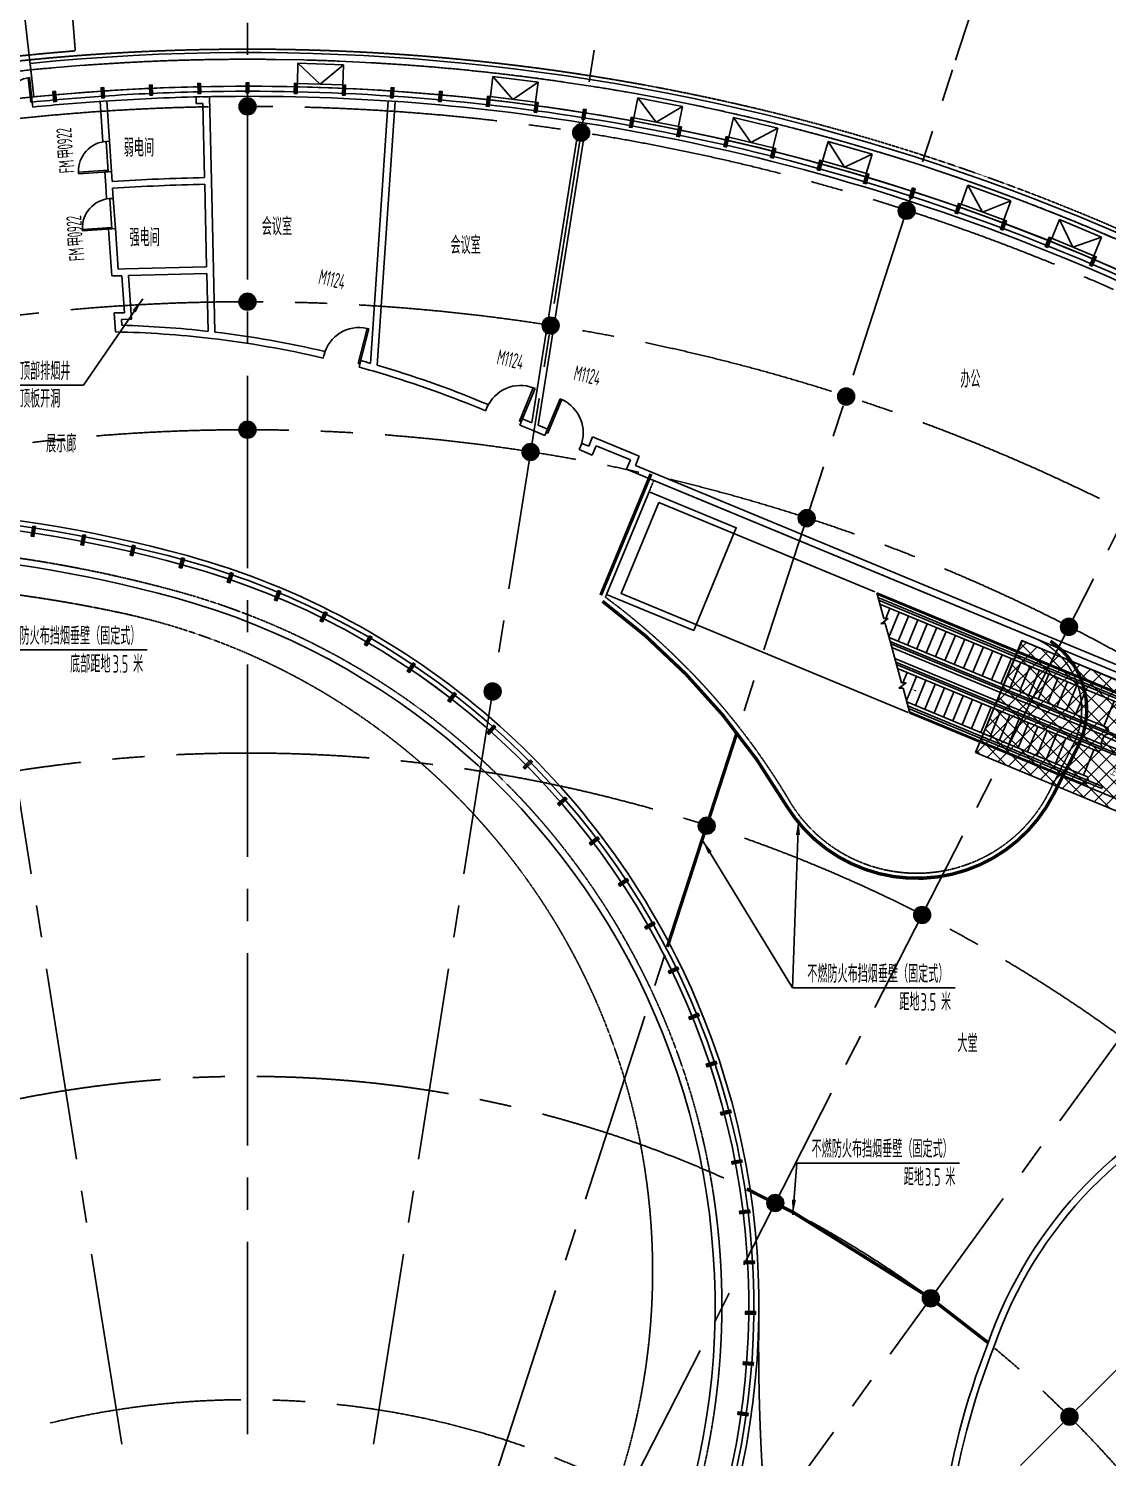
# Model space of a CAD drawing. Extents: x 104132 to 3338343, y -1228862 to 1409848.
# Drawn here: x 206490 to 238509, y 119913 to 162338 of the extents above; entities that cross this region are included whole.
import ezdxf

# ---------------------------------------------------------------- set-up
doc = ezdxf.new("R2010")
doc.units = 0
for name, pattern in [('CENTER', [50.8, 31.75, -6.35, 6.35, -6.35]), ('CENTER2', [28.575, 19.05, -3.175, 3.175, -3.175]), ('DASH', [0.35, 0.25, -0.1])]:
    doc.linetypes.add(name, pattern=pattern)
doc.layers.get('0').update_dxf_attribs({"color": 8})
doc.layers.get('Defpoints').update_dxf_attribs({"color": 8})
for name, color, linetype in [('#标注', 8, 'Continuous'), ('#轴线', 8, 'CENTER2'), ('150高门槛', 8, 'Continuous'), ('A-AL', 8, 'Continuous'), ('A-COLS-PLAN-S', 8, 'Continuous'), ('A-FLOR-OVHD', 8, 'DASH'), ('A-GLAZ', 8, 'Continuous'), ('A-ROOF-DRAN', 8, 'Continuous'), ('A-WALL-CONC', 8, 'Continuous'), ('ACS_挡烟垂壁', 8, 'DASH'), ('Bridge-A', 8, 'Continuous'), ('C-NAME', 8, 'Continuous'), ('dim', 8, 'Continuous'), ('DIM_LEAD', 8, 'Continuous'), ('DIM_SYMB', 8, 'Continuous'), ('DOTE', 8, 'CENTER'), ('PUB_HATCH', 8, 'Continuous'), ('STAIR', 8, 'Continuous'), ('WALL', 8, 'Continuous'), ('WINDOW', 8, 'Continuous'), ('WINDOW_TEXT', 8, 'Continuous'), ('建-屋面看线', 8, 'Continuous')]:
    doc.layers.add(name, color=color, linetype=linetype)
for name, color, linetype, plot in [('开窗', 8, 'Continuous', False), ('结构板边线', 8, 'Continuous', False), ('降板示意', 8, 'Continuous', False)]:
    doc.layers.add(name, color=color, linetype=linetype, plot=plot)
doc.styles.add('_TCH_DIM', font='SIMPLEX', dxfattribs={"bigfont": 'GBCBIG'})
doc.styles.add('JHZX', font='jrs.shx', dxfattribs={"width": 0.6, "bigfont": 'jhz.shx'})
doc.styles.add('XD2008', font='xd-hzs.shx', dxfattribs={"width": 0.7, "bigfont": 'xd-hztxt.shx'})
doc.dimstyles.new('JZBZ-300', dxfattribs={"dimscale": 300, "dimtxt": 3, "dimasz": 1.5, "dimexe": 1, "dimexo": 1, "dimgap": 0.5, "dimtad": 1, "dimdec": 0, "dimdsep": 46, "dimtxsty": 'JHZX', "dimblk1": 'ARCHTICK', "dimblk2": 'ARCHTICK', "dimsah": 1, "dimcen": 0, "dimclrd": 1, "dimclre": 1, "dimclrt": 2, "dimadec": 3, "dimazin": 2, "dimtfac": 1, "dimtdec": 0, "dimtix": 1, "dimtmove": 0, "dimatfit": 3, "dimfxl": 1, "dimtolj": 1, "dimlwd": -1, "dimlwe": -1, "dimarcsym": 1})

# ---------------------------------------------------------------- blocks, each defined once
blk = doc.blocks.new('_ARCHTICK')
at = {"color": 0, "linetype": 'ByBlock', "const_width": 0.15}
blk.add_lwpolyline([(-0.5, -0.5), (0.5, 0.5)], dxfattribs=at)
blk = doc.blocks.new('*D22')
at = {"layer": '#标注', "color": 1, "ltscale": 300, "transparency": 16777216}
for p, q in [((592481, -82674), (594026, -77919)), ((602339, -86757), (604609, -82302))]:
    blk.add_line(p, q, dxfattribs=at)
blk.add_arc((571468, -147346), 72700, 63, 72, dxfattribs=at)
at = {"layer": 'Defpoints', "color": 0, "ltscale": 300, "transparency": 16777216}
for p in [(601038, -80931), (592388, -82959), (602203, -87025), (571468, -147346)]:
    blk.add_point(p, dxfattribs=at)
at = {"layer": '#标注', "color": 1, "ltscale": 300, "transparency": 16777216, "xscale": 450, "yscale": 450, "zscale": 450}
for p, rotation in [((593933, -78204), 162.0000000000006), ((604473, -82570), 333.0000000000013)]:
    blk.add_blockref('_ARCHTICK', p, dxfattribs=dict(at, rotation=rotation))
at = {"layer": '#标注', "color": 2, "ltscale": 300, "transparency": 16777216, "insert": (599519, -79626), "char_height": 900, "attachment_point": 5, "rotation": 337.5, "style": 'JHZX'}
blk.add_mtext('\\A1;9°', dxfattribs=at)
blk = doc.blocks.new('*D23')
at = {"layer": '#标注', "color": 1, "ltscale": 300, "transparency": 16777216}
for p, q in [((582105, -80183), (582888, -75245)), ((592481, -82674), (594026, -77919))]:
    blk.add_line(p, q, dxfattribs=at)
blk.add_arc((571468, -147346), 72700, 72, 81, dxfattribs=at)
at = {"layer": 'Defpoints', "color": 0, "ltscale": 300, "transparency": 16777216}
for p in [(590284, -77123), (582058, -80479), (592388, -82959), (571468, -147346)]:
    blk.add_point(p, dxfattribs=at)
at = {"layer": '#标注', "color": 1, "ltscale": 300, "transparency": 16777216, "xscale": 450, "yscale": 450, "zscale": 450}
for p, rotation in [((582841, -75541), 171.0000000000014), ((593933, -78204), 342.0000000000006)]:
    blk.add_blockref('_ARCHTICK', p, dxfattribs=dict(at, rotation=rotation))
at = {"layer": '#标注', "color": 2, "ltscale": 300, "transparency": 16777216, "insert": (588579, -76071), "char_height": 900, "attachment_point": 5, "rotation": 346.5, "style": 'JHZX'}
blk.add_mtext('\\A1;9°', dxfattribs=at)
blk = doc.blocks.new('_YZH')
blk.add_circle((0, 0), 0.5)
at = {"layer": 'PUB_HATCH', "const_width": 0.5}
blk.add_lwpolyline([(-0.25, 0, 1), (0.25, 0, 1)], format="xyb", close=True, dxfattribs=at)
blk = doc.blocks.new('二层柱网0313')
at = {"layer": 'A-COLS-PLAN-S', "xscale": 500, "yscale": 500, "zscale": 500}
for p in [(821468, -284046), (831370, -284825), (841029, -287144), (821468, -289846), (830463, -290554), (839236, -292660), (821468, -293646), (829868, -294307), (838062, -296274), (845847, -299499), (828742, -301418), (835096, -305404), (841489, -308053), (837131, -316606), (841746, -319435), (845863, -322951)]:
    blk.add_blockref('_YZH', p, dxfattribs=at)
blk = doc.blocks.new('llyc')
at = {"layer": 'A-FLOR-OVHD', "ltscale": 5}
blk.add_lwpolyline([(176595, 253923), (175624, 266265)], dxfattribs=at)
blk.add_arc((181707, 188973), 65150, 94.5, 98.5, dxfattribs=at)
blk = doc.blocks.new('smg')
blk.add_lwpolyline([(-40, 200), (-40, -100), (40, -100), (40, 200)], close=True)
for points in [[(40, 0), (-40, 0)], [(0, -100), (0, 200)]]:
    blk.add_lwpolyline(points)
blk = doc.blocks.new('danyuan1')
at = {"layer": 'A-AL'}
for p, rotation in [((-8275, 2291), 169.7142857143211), ((-6867, 2019), 168.428571428614), ((-5465, 1716), 167.1428571428847), ((-4071, 1381), 165.8571428571781), ((-2685, 1015), 164.5714285714549), ((-1307, 618), 163.2857142857502), ((62, 190), 162.0000000000363)]:
    blk.add_blockref('smg', p, dxfattribs=dict(at, rotation=rotation))
blk = doc.blocks.new('shangxuechuang')
at = {"layer": '开窗'}
for points in [[(-254, 543), (974, 1118)], [(-254, 543), (614, 287), (974, 1118)], [(974, 1118), (1222, 572)], [(0, 0), (-254, 543)], [(0, 0), (1228, 575)]]:
    blk.add_lwpolyline(points, dxfattribs=at)
blk = doc.blocks.new('fusfrt')
at = {"layer": 'A-WALL-CONC'}
blk.add_lwpolyline([(11910, -150), (16710, -150), (16725, 3449), (11925, 3449)], close=True, dxfattribs=at)
at = {"layer": 'DIM_SYMB'}
for points in [[(8219, 2433, 0, 0, 0), (15785, 2433, 0, 40, 0), (15635, 2433, 0, 0, 0)], [(15785, 867, 0, 0, 0), (9440, 867, 0, 40, 0), (9590, 867, 0, 0, 0)]]:
    blk.add_lwpolyline(points, format="xyseb", dxfattribs=at)
at = {"layer": 'STAIR'}
for p, q in [((7390, 3112), (7876, 2488)), ((16667, 3112), (7390, 3112)), ((7412, 3082), (15249, 3082)), ((7479, 2996), (15785, 2996)), ((15249, 3082), (15335, 2996)), ((15785, 2996), (15785, 2936)), ((16667, 1755), (16667, 3112)), ((15785, 2936), (7526, 2936)), ((14230, 2838), (7603, 2838)), ((7603, 2838), (15262, 2838)), ((7630, 2804), (7630, 2838)), ((7930, 2511), (7930, 2838)), ((8230, 2035), (8230, 2838)), ((8530, 2029), (8530, 2838)), ((8830, 2029), (8830, 2838)), ((9130, 2029), (9130, 2838)), ((9430, 2029), (9430, 2838)), ((9730, 2029), (9730, 2838)), ((10030, 2029), (10030, 2838)), ((10330, 2029), (10330, 2838)), ((10630, 2029), (10630, 2838)), ((10930, 2029), (10930, 2838)), ((11230, 2029), (11230, 2838)), ((11530, 2029), (11530, 2838)), ((11830, 2029), (11830, 2838)), ((12130, 2029), (12130, 2838)), ((12430, 2029), (12430, 2838)), ((12730, 2029), (12730, 2838)), ((13030, 2029), (13030, 2838)), ((13330, 2029), (13330, 2838)), ((13630, 2029), (13630, 2838)), ((13930, 2029), (13930, 2838)), ((14230, 2029), (14230, 2838)), ((14230, 2838), (14230, 2029)), ((15130, 2029), (15130, 2838)), ((15262, 2838), (15335, 2936)), ((8000, 2541), (7857, 2313)), ((7857, 2313), (7974, 2362)), ((7876, 2488), (8000, 2541)), ((7930, 2344), (7930, 2429)), ((7974, 2362), (8448, 1755)), ((14230, 2029), (8234, 2029)), ((15262, 2029), (8234, 2029)), ((8311, 1930), (15785, 1930)), ((15785, 1870), (8358, 1870)), ((15249, 1784), (8425, 1784)), ((8448, 1755), (8611, 1545)), ((15335, 1870), (15249, 1784)), ((15249, 1516), (15249, 1784)), ((16667, 1755), (15249, 1755)), ((15335, 1930), (15262, 2029)), ((15785, 1930), (15785, 1870)), ((8611, 1545), (9097, 922)), ((8634, 1516), (15249, 1516)), ((8701, 1430), (15785, 1430)), ((15785, 1370), (8748, 1370)), ((16667, 1545), (15249, 1545)), ((15249, 1516), (15335, 1430)), ((15262, 1271), (15335, 1370)), ((15785, 1430), (15785, 1370)), ((16667, 188), (16667, 1545)), ((14230, 1271), (8825, 1271)), ((8825, 1271), (15262, 1271)), ((8830, 1265), (8830, 1271)), ((9222, 975), (9079, 747)), ((9097, 922), (9222, 975)), ((9130, 935), (9130, 1271)), ((9430, 496), (9430, 1271)), ((9730, 462), (9730, 1271)), ((10030, 462), (10030, 1271)), ((10330, 462), (10330, 1271)), ((10630, 462), (10630, 1271)), ((10930, 462), (10930, 1271)), ((11230, 462), (11230, 1271)), ((11530, 462), (11530, 1271)), ((11830, 462), (11830, 1271)), ((12130, 462), (12130, 1271)), ((12430, 462), (12430, 1271)), ((12730, 462), (12730, 1271)), ((13030, 462), (13030, 1271)), ((13330, 462), (13330, 1271)), ((13630, 462), (13630, 1271)), ((13930, 462), (13930, 1271)), ((14230, 462), (14230, 1271)), ((14230, 1271), (14230, 462)), ((15130, 462), (15130, 1271)), ((9079, 747), (9196, 796)), ((9130, 768), (9130, 827)), ((9196, 796), (9670, 188)), ((14230, 462), (9456, 462)), ((15262, 462), (9456, 462)), ((15335, 363), (15262, 462)), ((9533, 363), (15785, 363)), ((15785, 303), (9580, 303)), ((15249, 217), (9647, 217)), ((9670, 188), (16667, 188)), ((15335, 303), (15249, 217)), ((15785, 363), (15785, 303))]:
    blk.add_line(p, q, dxfattribs=at)
blk.add_lwpolyline([(0, 0), (2800, 0), (2800, 3300), (0, 3300)], close=True, dxfattribs=at)
blk.add_lwpolyline([(7327, 3112), (393, 3112), (393, 188), (9607, 188)], dxfattribs=at)
at = {"layer": 'DIM_SYMB', "style": '_TCH_DIM'}
for s, p in [('下', (15915, 2346)), ('上', (15838, 779))]:
    blk.add_text(s, height=169, dxfattribs=at).set_placement(p)
blk = doc.blocks.new('$DorLib2D$00000002')
for p, q in [((-0.5, 0), (-0.5, 0.4875)), ((-0.475, 0.4875), (-0.5, 0.4875)), ((-0.475, 0), (-0.475, 0.4875)), ((0.475, 0), (0.475, 0.4875)), ((0.475, 0.4875), (0.5, 0.4875)), ((0.5, 0), (0.5, 0.4875)), ((-0.5, 0), (-0.475, 0)), ((0.5, 0), (0.475, 0))]:
    blk.add_line(p, q)
for centre, start, end in [((-0.4875, 0), 0, 88.53072), ((0.4875, 0), 91.46928, 180)]:
    blk.add_arc(centre, 0.4875, start, end)
blk = doc.blocks.new('$DorLib2D$00000001')
for p, q in [((0.45, 0.975), (0.5, 0.975)), ((0.45, 0), (0.45, 0.975)), ((0.5, 0), (0.5, 0.975)), ((0.5, 0), (0.45, 0))]:
    blk.add_line(p, q)
blk.add_arc((0.475, 0), 0.975, 91.4693, 180)
blk = doc.blocks.new('A$Cd9e584bd')
at = {"layer": '降板示意'}
h = blk.add_hatch(dxfattribs=at)
h.set_pattern_fill('ANSI37', color=256, scale=200)
h.set_pattern_definition([(45, (-172821.1, -302983.23), (-224.5064, 224.5064), []), (135, (-172821.1, -302983.23), (-224.5064, -224.5064), [])])
h.paths.add_polyline_path([(21601, 44115), (22978, 47440), (27419, 45578), (26036, 42278)])
at = {"layer": '150高门槛'}
for points in [[(-4098, 62265), (-4037, 61367), (-4137, 61361), (-4198, 62259)], [(-3983, 60569), (-3923, 59671), (-4023, 59664), (-4083, 60562)]]:
    blk.add_lwpolyline(points, close=True, dxfattribs=at)
at = {"layer": 'A-FLOR-OVHD', "ltscale": 5}
for points in [[(10621, 48729, -0.100688), (16124, 42611, 0.584227), (23784, 42933), (24506, 44352, 0.437409), (23337, 47521), (12057, 52194), (10621, 48729)], [(17328, -53041, 0.683049), (19906, -7471, -0.431954), (11500, 17355, 0.480345), (-2084, 48900, 0.282623), (-41296, 37527)]]:
    blk.add_lwpolyline(points, format="xyb", dxfattribs=at)
blk.add_lwpolyline([(17859, -9338, -0.491558), (8685, 17650, 0.529409), (-3822, 48276, 0.308031), (-46526, 30806, 0.003255), (-46923, 30198, 0.451416), (-43732, 18941, -0.504114), (-37341, -14213, 0.431774), (-35254, -43253, 0.257237), (17725, -52910, 0.71729)], format="xyb", close=True, dxfattribs=at)
blk.add_circle((0, 0), 65000, dxfattribs=at)
blk.add_arc((78170, 26502), 63000, 179.2098, 219.41431, dxfattribs=at)
at = {"layer": 'A-GLAZ'}
blk.add_line((-6409, 63578), (-6375, 63280), dxfattribs=at)
for centre, radius, start, end in [((0, 0), 63900, 93.85714, 95.75608), ((0, 0), 63900, 91.28571, 93.85714), ((0, 0), 63750, 91.28571, 93.85714), ((0, 0), 63900, 86.14286, 91.28571), ((0, 0), 63750, 86.14286, 91.28571), ((0, 0), 63900, 81, 86.14286), ((0, 0), 63750, 93.85714, 95.75449), ((0, 0), 63600, 93.85714, 95.7529), ((0, 0), 63600, 91.28571, 93.85714), ((0, 0), 63600, 86.14286, 91.28571), ((0, 0), 63600, 81, 86.14286), ((0, 0), 63750, 81, 86.14286), ((0, 0), 63600, 53.46116, 81), ((0, 0), 63750, 53.46116, 81), ((0, 0), 63900, 53.46116, 81), ((-12433, 11299), 40100, 74.6112, 124.9823), ((-12433, 11299), 39950, 74.6112, 124.9823), ((-12433, 11299), 39800, 74.6112, 124.9823), ((-7922, 27689), 22800, 331.983, 74.6112), ((-7922, 27689), 22950, 331.983, 74.6112), ((-7922, 27689), 23100, 331.983, 74.6112)]:
    blk.add_arc(centre, radius, start, end, dxfattribs=at)
at = {"layer": 'A-ROOF-DRAN'}
for points in [[(39204, 51721, 0.189257), (-6452, 64578)], [(38609, 50917, 0.189248), (-6339, 63585)], [(-40305, 44536, 0.38455), (-35251, 43908, -0.223394), (-1872, 49672, -0.480345), (12206, 16979, 0.431954), (20239, -6743, -0.191209), (33156, -20221, 0.310437), (47154, -29442, 0.310437)], [(-41061, 43882, 0.38455), (-34678, 43089, -0.223394), (-2137, 48707, -0.480345), (11323, 17449, 0.431954), (19823, -7653, -0.191209), (32229, -20598, 0.20502), (41068, -29343, 0.177552)]]:
    blk.add_lwpolyline(points, format="xyb", dxfattribs=at)
blk.add_lwpolyline([(-6452, 64578), (-6339, 63585)], dxfattribs=at)
at = {"layer": 'ACS_挡烟垂壁', "const_width": 100}
for points in [[(11975, 52390), (10483, 48787)], [(12460, 38347), (14525, 44704)], [(14815, 31157), (16197, 30462), (20279, 27911), (21982, 26591)]]:
    blk.add_lwpolyline(points, dxfattribs=at)
blk.add_lwpolyline([(10534, 48607, -0.100682), (15996, 42533, 0.584359), (23917, 42865), (24640, 44284, 0.378391), (23830, 47425, 0.378391)], format="xyb", dxfattribs=at)
at = {"layer": 'DIM_LEAD'}
for p, q in [((-3109, 57590), (-4872, 55026)), ((-4872, 55026), (-6911, 55026)), ((-8093, 47160), (-2977, 47160)), ((16353, 42116), (16175, 37125)), ((13492, 41525), (16175, 37125)), ((16175, 37125), (21002, 37125)), ((16181, 30388), (16304, 31927)), ((16304, 31927), (21131, 31927))]:
    blk.add_line(p, q, dxfattribs=at)
for points in [[(-3109, 57590, 0, 120, 0), (-3364, 57219, 0, 0, 0)], [(16353, 42116, 0, 120, 0), (16337, 41666, 0, 0, 0)], [(13492, 41525, 0, 120, 0), (13727, 41141, 0, 0, 0)], [(16181, 30388, 0, 120, 0), (16217, 30837, 0, 0, 0)]]:
    blk.add_lwpolyline(points, format="xyseb", dxfattribs=at)
at = {"layer": 'STAIR'}
blk.add_lwpolyline([(-6995, 69348), (-6339, 63585)], dxfattribs=at)
blk.add_arc((0, 0), 63900, 95.69299, 97.30701, dxfattribs=at)
at = {"layer": 'WALL'}
for p, q in [((-4378, 63449), (-4297, 62252)), ((-4098, 62265), (-4179, 63463)), ((-1523, 63382), (-1527, 63582)), ((-1327, 63586), (-1327, 63586)), ((-1273, 61187), (-1323, 63386)), ((-1071, 61091), (-1127, 63590)), ((3653, 55671), (4179, 63463)), ((3850, 55614), (4378, 63449)), ((8437, 53909), (9850, 62833)), ((8627, 53831), (10048, 62801)), ((-4297, 62252), (-4098, 62265)), ((-4037, 61367), (-4237, 61354)), ((-4237, 61354), (-4210, 60955)), ((-4017, 61068), (-4037, 61367)), ((-4210, 60955), (-4183, 60556)), ((-3983, 60569), (-4004, 60868)), ((-1214, 58540), (-1269, 60987)), ((-1012, 58445), (-1071, 61091)), ((-4183, 60556), (-3983, 60569)), ((-3923, 59671), (-4122, 59658)), ((-4122, 59658), (-4029, 58266)), ((-3842, 58471), (-3923, 59671)), ((-4029, 58266), (-3728, 58274)), ((-3842, 58471), (-3638, 58476)), ((-3654, 57175), (-3728, 58274)), ((-3638, 58476), (-1214, 58540)), ((-3528, 58279), (-1209, 58340)), ((-3441, 56981), (-3528, 58279)), ((-1171, 56622), (-1209, 58340)), ((-970, 56598), (-1012, 58445)), ((-3955, 57168), (-3654, 57175)), ((-3917, 56606), (-3955, 57168)), ((-3741, 56973), (-3441, 56981)), ((-3729, 56802), (-3741, 56973)), ((2246, 55828), (2295, 56022)), ((3361, 55752), (3312, 55558)), ((6881, 54337), (7067, 54260)), ((7144, 54445), (6958, 54522)), ((7067, 54260), (7144, 54445)), ((8160, 54024), (8083, 53839)), ((8437, 53909), (8160, 54024)), ((8083, 53839), (8478, 53676)), ((8478, 53676), (8828, 53531)), ((8904, 53716), (8627, 53831)), ((8828, 53531), (8904, 53716)), ((10125, 53210), (10240, 53487)), ((10240, 53487), (11626, 52913)), ((9921, 53295), (9844, 53110)), ((9844, 53110), (10233, 52949)), ((10125, 53210), (9921, 53295)), ((10233, 52949), (10348, 53226)), ((10348, 53226), (11364, 52805)), ((11249, 52528), (11364, 52805)), ((11511, 52636), (11626, 52913)), ((11511, 52636), (26376, 46479)), ((11249, 52528), (26296, 46295))]:
    blk.add_line(p, q, dxfattribs=at)
for centre, radius, start, end in [((0, 0), 63400, 91.19534, 91.37609), ((0, 0), 63600, 91.01545, 91.19563), ((0, 0), 61200, 91.19209, 93.76352), ((0, 0), 61000, 91.19179, 93.76322), ((-4561, 26713), 29900, 83.3137, 88.7649), ((-4561, 26713), 30100, 83.5326, 88.4166), ((-4561, 26713), 30100, 76.8332, 83.1482), ((-4561, 26713), 29900, 76.8402, 83.3137), ((-4561, 26713), 30100, 74.1629, 74.7393), ((-4561, 26713), 30100, 67.5, 73.7734), ((-4561, 26713), 29900, 73.927, 74.7323), ((-4561, 26713), 29900, 67.5, 73.927), ((34078, 22381), 12808, 110.5801, 160.9721), ((34078, 22381), 12608, 110.6211, 160.9905), ((43004, 18330), 22586, 158.6396, 172.4246), ((43004, 18330), 22386, 158.6292, 172.0025)]:
    blk.add_arc(centre, radius, start, end, dxfattribs=at)
at = {"layer": '结构板边线', "ltscale": 2}
blk.add_lwpolyline([(48650, -29337, 0.294882), (60991, -19059, 0.739113), (-39797, 49994, 0.96959), (-35251, 43908, -0.223394), (-1872, 49672, -0.480345), (12206, 16979, 0.431954), (20239, -6743, -0.191209), (33156, -20221, 0.310437), (47154, -29442, 0.310437)], format="xyb", dxfattribs=at)
at = {"layer": '降板示意'}
blk.add_lwpolyline([(21601, 44115), (22978, 47440), (27419, 45578), (26036, 42278)], close=True, dxfattribs=at)
at = {"layer": 'A-AL'}
for name, p, rotation in [('danyuan1', (9965, 62916), 9), ('smg', (-5728, 63643), 185.1428571428847), ('smg', (-4298, 63755), 183.857142857178), ('smg', (-2867, 63836), 182.5714285714549), ('smg', (-1434, 63884), 181.2857142857503), ('smg', (0, 63900), 180.0000000000363), ('danyuan1', (28919, 56757), 351), ('smg', (-6363, 50633), 351.2279046086611), ('smg', (-4886, 50376), 349.068515933545), ('smg', (-3419, 50064), 346.9091272584288), ('smg', (-1964, 49697), 344.7497385833126), ('smg', (-530, 49258), 341.083559433919), ('smg', (872, 48725), 337.3141002554268), ('smg', (2236, 48101), 333.5446410769346), ('smg', (3555, 47390), 329.7751818984424), ('smg', (4826, 46592), 326.0057227199502), ('smg', (6041, 45713), 322.236263541458), ('smg', (7196, 44756), 318.4668043629657), ('smg', (8285, 43726), 314.6973451844735), ('smg', (9304, 42626), 310.9278860059814), ('smg', (10249, 41461), 307.1584268274891), ('smg', (11115, 40236), 303.3889676489969), ('smg', (11899, 38958), 299.6195084705045), ('smg', (12597, 37630), 295.8500492920124), ('smg', (13206, 36260), 292.0805901135201), ('smg', (13724, 34852), 288.311130935028), ('smg', (14148, 33414), 284.5416717565357), ('smg', (14476, 31950), 280.7722125780436), ('smg', (14708, 30469), 277.0027533995513), ('smg', (14842, 28975), 273.2332942210591), ('smg', (14877, 27476), 269.4638350425669), ('smg', (14814, 25977), 265.6943758640746), ('smg', (14652, 24486), 261.9249166855824)]:
    blk.add_blockref(name, p, dxfattribs=dict(at, rotation=rotation))
blk.add_blockref('danyuan1', (19684, 60582), dxfattribs=at)
at = {"layer": 'Bridge-A'}
blk.add_blockref('llyc', (-181707, -188973), dxfattribs=at)
at = {"layer": 'WALL', "rotation": 337.5000000010829}
blk.add_blockref('fusfrt', (10655, 48811), dxfattribs=at)
at = {"layer": 'WINDOW'}
for name, p, xscale, yscale, zscale, rotation in [('$DorLib2D$00000002', (-7137, 63345), -1500, 1500, 1500, 6.428578427365305), ('$DorLib2D$00000001', (-4167, 61810), -899.9999999999999, 900, -899.9999999999999, 93.85714285223686), ('$DorLib2D$00000001', (-4053, 60113), -900, 900, -900, 93.857142852237), ('$DorLib2D$00000001', (2804, 55790), 1100, 1100, -1100, 345.7862543519408), ('$DorLib2D$00000001', (7614, 54142), 1100, 1100, 1100, 337.5000000010807), ('$DorLib2D$00000001', (9374, 53413), -1100, 1100, -1100, 337.5000000010804)]:
    blk.add_blockref(name, p, dxfattribs=dict(at, xscale=xscale, yscale=yscale, zscale=zscale, rotation=rotation))
at = {"layer": '建-屋面看线'}
blk.add_blockref('二层柱网0313', (-821468, 347346), dxfattribs=at)
at = {"layer": '开窗', "xscale": -1}
for p, rotation in [((2831, 63937), 23.1428571428577), ((8551, 63426), 18.00000000000009), ((22451, 59933), 5.142857142857123), ((25117, 58865), 2.571428571414661)]:
    blk.add_blockref('shangxuechuang', p, dxfattribs=dict(at, rotation=rotation))
at = {"layer": '开窗'}
for p, rotation in [((11467, 62964), 323.9999999999997), ((14280, 62386), 321.4285714285845), ((17065, 61683), 318.8571428571422)]:
    blk.add_blockref('shangxuechuang', p, dxfattribs=dict(at, rotation=rotation))
at = {"layer": 'C-NAME', "style": 'XD2008', "width": 0.6}
for s, p in [('弱电间', (-3672, 61810)), ('会议室', (424, 59474)), ('强电间', (-3502, 59146)), ('会议室', (6026, 58918)), ('办公', (21156, 54944)), ('展示廊', (-5978, 53024)), ('大堂', (21070, 35216))]:
    blk.add_text(s, height=525, dxfattribs=at).set_placement(p)
at = {"layer": 'DIM_LEAD', "style": 'XD2008', "width": 0.6}
for s, p in [('顶部排烟井', (-6754, 55176)), ('顶板开洞', (-6754, 54356)), ('不燃防火布挡烟垂壁（固定式）', (-7365, 47317)), ('底部距地', (-5263, 46482)), ('3.5', (-4003, 46482)), ('米', (-3397, 46482)), ('不燃防火布挡烟垂壁（固定式）', (16613, 37283)), ('距地', (19346, 36447)), ('3.5', (19976, 36447)), ('米', (20582, 36447)), ('不燃防火布挡烟垂壁（固定式）', (16742, 32085)), ('距地', (19475, 31249)), ('米', (20710, 31249)), ('3.5', (20105, 31249))]:
    blk.add_text(s, height=525, dxfattribs=at).set_placement(p)
at = {"layer": 'WINDOW_TEXT', "style": 'XD2008', "width": 0.6}
for s, rotation, p in [('0922', 94.3759, (-5185, 62040)), ('甲', 94.3759, (-5165, 61771)), ('FM', 94.3759, (-5131, 61336)), ('0922', 94.3759, (-4890, 59434)), ('甲', 94.3759, (-4869, 59165)), ('FM', 94.3759, (-4836, 58730)), ('M1124', 346.7779, (2080, 58037)), ('M1124', 346.7779, (7372, 55653)), ('M1124', 346.7779, (9654, 55184))]:
    blk.add_text(s, height=450, rotation=rotation, dxfattribs=at).set_placement(p)
blk = doc.blocks.new('轴网20240313')
at = {"layer": '#标注', "ltscale": 300}
blk.add_circle((571467.9, -147345.9), 64700, dxfattribs=at)
at = {"layer": '#轴线', "ltscale": 300}
for p, q in [((571467.9, -132045.9), (571467.9, -79645.9)), ((569074.4, -132234.3), (560877.2, -80479.4)), ((573861.3, -132234.3), (582058.5, -80479.4)), ((576195.8, -132794.7), (592388.3, -82959.4)), ((578413.9, -133713.5), (602203, -87024.7)), ((580461, -134967.9), (611260.9, -92575.4)), ((582286.6, -136527.2), (619339, -99474.8))]:
    blk.add_line(p, q, dxfattribs=at)
for radius in [64700, 63300, 57500, 53700, 44100, 34500, 24900]:
    blk.add_circle((571467.9, -147345.9), radius, dxfattribs=at)
at = {"layer": '#标注', "ltscale": 300}
for base, p1, p2, picture, middle in [((590284, -77123.1), (592388.3, -82959.4), (582058.5, -80479.4), '*D23', (588579.4, -76071.2)), ((601037.6, -80931.1), (602203, -87024.7), (592388.3, -82959.4), '*D22', (599518.6, -79625.5))]:
    dim = blk.add_angular_dim_3p(base=base, center=(571467.9, -147345.9), p1=p1, p2=p2, dimstyle='JZBZ-300', dxfattribs=at)
    dim.commit()
    dim.dimension.update_dxf_attribs({"geometry": picture, "text_midpoint": middle})

msp = doc.modelspace()

# ---------------------------------------------------------------- block references
at = {"layer": 'dim', "ltscale": 300}
msp.add_blockref('A$Cd9e584bd', (212988, 96727), dxfattribs=at)
at = {"layer": 'DOTE'}
msp.add_blockref('轴网20240313', (-358480, 244073), dxfattribs=at)

doc.saveas('drawing.dxf')
